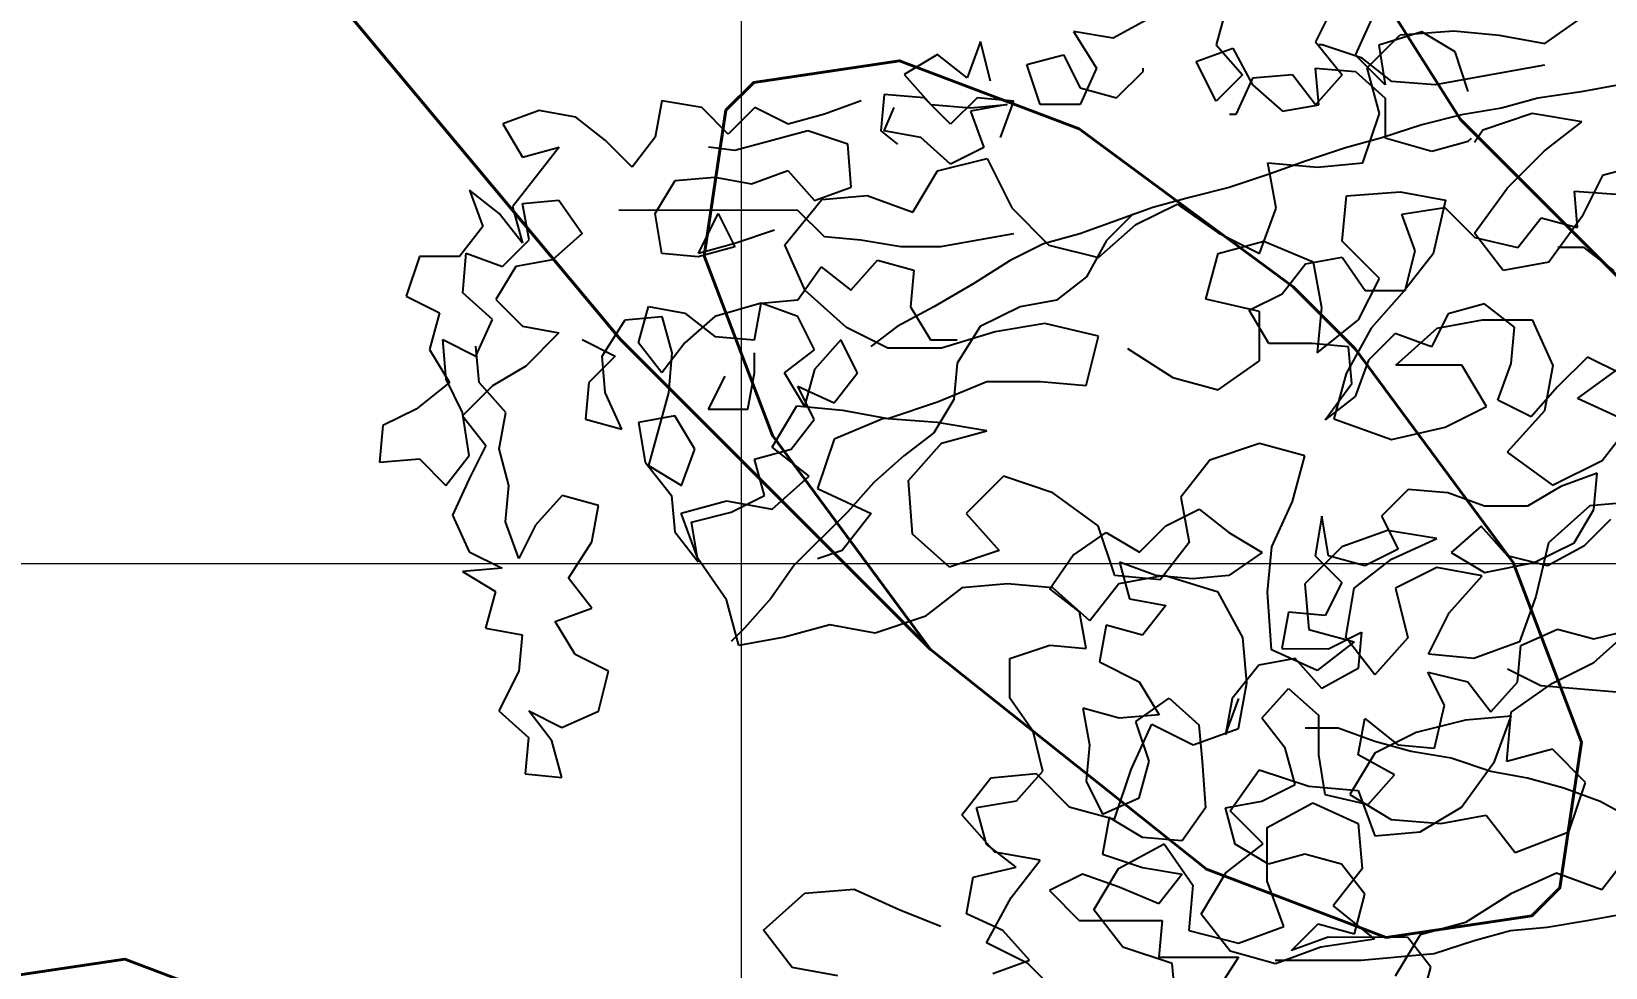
# Model space of a CAD drawing. Header units: millimetres. Extents: x 684983 to 685377, y 990360 to 990509.
# Drawn here: x 685047.705 to 685048.389, y 990435.863 to 990436.27 of the extents above; entities that cross this region are included whole.
import ezdxf

# ---------------------------------------------------------------- set-up
doc = ezdxf.new("R2010")
doc.units = ezdxf.units.MM
doc.layers.add('grid', color=8, linetype='Continuous', lineweight=9)
doc.layers.add('GRID LEVELS', color=7, linetype='Continuous', lineweight=13)
doc.layers.add('JACK  FRUIT TREE', color=7, linetype='Continuous')
doc.layers.add('TEAK', color=7, linetype='Continuous')
doc.styles.get("Standard").update_dxf_attribs({"font": 'RomanS'})

# ---------------------------------------------------------------- blocks, each defined once
blk = doc.blocks.new('JT')
at = {"color": 3}
for p, q in [((-0.57841, 1.47766, 157.72663), (-0.56644, 1.48603, 157.72663)), ((-0.62986, 1.47053, 157.72663), (-0.62028, 1.48009, 157.72663)), ((-0.62028, 1.48009, 157.72663), (-0.60473, 1.48128, 157.72663)), ((-0.60473, 1.48128, 157.72663), (-0.59157, 1.48007, 157.72663)), ((-0.59157, 1.48007, 157.72663), (-0.57841, 1.47766, 157.72663)), ((-0.62629, 1.45737, 157.72663), (-0.62986, 1.47053, 157.72663)), ((-0.63108, 1.44301, 157.72663), (-0.62629, 1.45737, 157.72663)), ((-0.58202, 1.45733, 157.72663), (-0.59638, 1.45255, 157.72663)), ((-0.56766, 1.45492, 157.72663), (-0.58202, 1.45733, 157.72663)), ((-0.57844, 1.44656, 157.72663), (-0.56766, 1.45492, 157.72663)), ((-0.59638, 1.45255, 157.72663), (-0.59877, 1.44897, 157.72663)), ((-0.58921, 1.4358, 157.72663), (-0.57844, 1.44656, 157.72663)), ((-0.75432, 1.44073, 157.72663), (-0.73996, 1.44431, 157.72663)), ((-0.73996, 1.44431, 157.72663), (-0.73279, 1.42995, 157.72663)), ((-0.65622, 1.42988, 157.72663), (-0.6586, 1.44304, 157.72663)), ((-0.6586, 1.44304, 157.72663), (-0.64425, 1.44183, 157.72663)), ((-0.64425, 1.44183, 157.72663), (-0.63108, 1.44301, 157.72663)), ((-0.54853, 1.44294, 157.72663), (-0.56169, 1.43936, 157.72663)), ((-0.76151, 1.42878, 157.72663), (-0.75432, 1.44073, 157.72663)), ((-0.56169, 1.43936, 157.72663), (-0.56769, 1.4274, 157.72663)), ((-0.79861, 1.41924, 157.72663), (-0.78783, 1.43239, 157.72663)), ((-0.78783, 1.43239, 157.72663), (-0.77467, 1.43357, 157.72663)), ((-0.77467, 1.43357, 157.72663), (-0.76151, 1.42878, 157.72663)), ((-0.63709, 1.42029, 157.72663), (-0.63588, 1.43345, 157.72663)), ((-0.63588, 1.43345, 157.72663), (-0.62032, 1.43463, 157.72663)), ((-0.62032, 1.43463, 157.72663), (-0.60716, 1.43222, 157.72663)), ((-0.60716, 1.43222, 157.72663), (-0.61077, 1.41667, 157.72663)), ((-0.5988, 1.42264, 157.72663), (-0.58921, 1.4358, 157.72663)), ((-0.73279, 1.42995, 157.72663), (-0.72204, 1.41917, 157.72663)), ((-0.69691, 1.42513, 157.72663), (-0.68494, 1.4311, 157.72663)), ((-0.68494, 1.4311, 157.72663), (-0.67298, 1.42271, 157.72663)), ((-0.66102, 1.41672, 157.72663), (-0.65622, 1.42988, 157.72663)), ((-0.56769, 1.4274, 157.72663), (-0.57727, 1.41425, 157.72663)), ((-0.70768, 1.41557, 157.72663), (-0.69691, 1.42513, 157.72663)), ((-0.79264, 1.40607, 157.72663), (-0.79861, 1.41924, 157.72663)), ((-0.72204, 1.41917, 157.72663), (-0.70768, 1.41557, 157.72663)), ((-0.67298, 1.42271, 157.72663), (-0.66102, 1.41672, 157.72663)), ((-0.67298, 1.41673, 157.72663), (-0.65982, 1.42031, 157.72663)), ((-0.65982, 1.42031, 157.72663), (-0.64547, 1.41431, 157.72663)), ((-0.62633, 1.40951, 157.72663), (-0.63709, 1.42029, 157.72663)), ((-0.59043, 1.41187, 157.72663), (-0.5988, 1.42264, 157.72663)), ((-0.67659, 1.40357, 157.72663), (-0.67298, 1.41673, 157.72663)), ((-0.64547, 1.41431, 157.72663), (-0.64309, 1.40115, 157.72663)), ((-0.61077, 1.41667, 157.72663), (-0.61915, 1.40591, 157.72663)), ((-0.57727, 1.41425, 157.72663), (-0.59043, 1.41187, 157.72663)), ((-0.63232, 1.39755, 157.72663), (-0.62633, 1.40951, 157.72663)), ((-0.78068, 1.39529, 157.72663), (-0.79264, 1.40607, 157.72663)), ((-0.61915, 1.40591, 157.72663), (-0.62873, 1.39515, 157.72663)), ((-0.66103, 1.39997, 157.72663), (-0.67659, 1.40357, 157.72663)), ((-0.64309, 1.40115, 157.72663), (-0.6443, 1.38799, 157.72663)), ((-0.72325, 1.39644, 157.72663), (-0.73761, 1.39406, 157.72663)), ((-0.7077, 1.39283, 157.72663), (-0.72325, 1.39644, 157.72663)), ((-0.66105, 1.38561, 157.72663), (-0.66103, 1.39997, 157.72663)), ((-0.6443, 1.38799, 157.72663), (-0.63232, 1.39755, 157.72663)), ((-0.60959, 1.39514, 157.72663), (-0.59643, 1.39752, 157.72663)), ((-0.59643, 1.39752, 157.72663), (-0.58207, 1.3975, 157.72663)), ((-0.58207, 1.3975, 157.72663), (-0.5761, 1.38434, 157.72663)), ((-0.76873, 1.3893, 157.72663), (-0.78068, 1.39529, 157.72663)), ((-0.73761, 1.39406, 157.72663), (-0.75317, 1.38929, 157.72663)), ((-0.71131, 1.37848, 157.72663), (-0.7077, 1.39283, 157.72663)), ((-0.62873, 1.39515, 157.72663), (-0.63593, 1.382, 157.72663)), ((-0.62157, 1.38438, 157.72663), (-0.60959, 1.39514, 157.72663)), ((-0.75317, 1.38929, 157.72663), (-0.76873, 1.3893, 157.72663)), ((-0.69933, 1.38924, 157.72663), (-0.68618, 1.38085, 157.72663)), ((-0.67302, 1.37725, 157.72663), (-0.66105, 1.38561, 157.72663)), ((-0.63593, 1.382, 157.72663), (-0.63953, 1.36884, 157.72663)), ((-0.60242, 1.38436, 157.72663), (-0.62157, 1.38438, 157.72663)), ((-0.59525, 1.37239, 157.72663), (-0.60242, 1.38436, 157.72663)), ((-0.5761, 1.38434, 157.72663), (-0.57851, 1.37118, 157.72663)), ((-0.56893, 1.37476, 157.72663), (-0.55576, 1.38432, 157.72663)), ((-0.75438, 1.37373, 157.72663), (-0.74002, 1.3797, 157.72663)), ((-0.74002, 1.3797, 157.72663), (-0.72447, 1.37969, 157.72663)), ((-0.72447, 1.37969, 157.72663), (-0.71131, 1.37848, 157.72663)), ((-0.68618, 1.38085, 157.72663), (-0.67302, 1.37725, 157.72663)), ((-0.76874, 1.36896, 157.72663), (-0.75438, 1.37373, 157.72663)), ((-0.55338, 1.36757, 157.72663), (-0.56893, 1.37476, 157.72663)), ((-0.80225, 1.36062, 157.72663), (-0.79506, 1.37257, 157.72663)), ((-0.79506, 1.37257, 157.72663), (-0.7819, 1.37136, 157.72663)), ((-0.76994, 1.36896, 157.72663), (-0.7843, 1.36299, 157.72663)), ((-0.7819, 1.37136, 157.72663), (-0.76874, 1.36896, 157.72663)), ((-0.75439, 1.36775, 157.72663), (-0.76994, 1.36896, 157.72663)), ((-0.63953, 1.36884, 157.72663), (-0.62278, 1.36284, 157.72663)), ((-0.60723, 1.36642, 157.72663), (-0.59525, 1.37239, 157.72663)), ((-0.57851, 1.37118, 157.72663), (-0.58928, 1.35922, 157.72663)), ((-0.74003, 1.36534, 157.72663), (-0.75439, 1.36775, 157.72663)), ((-0.7532, 1.36177, 157.72663), (-0.74003, 1.36534, 157.72663)), ((-0.62278, 1.36284, 157.72663), (-0.60723, 1.36642, 157.72663)), ((-0.56177, 1.35681, 157.72663), (-0.55338, 1.36757, 157.72663)), ((-0.79149, 1.35223, 157.72663), (-0.80225, 1.36062, 157.72663)), ((-0.7843, 1.36299, 157.72663), (-0.7891, 1.34864, 157.72663)), ((-0.76278, 1.35101, 157.72663), (-0.7532, 1.36177, 157.72663)), ((-0.66107, 1.36168, 157.72663), (-0.67543, 1.35691, 157.72663)), ((-0.64791, 1.35808, 157.72663), (-0.66107, 1.36168, 157.72663)), ((-0.58928, 1.35922, 157.72663), (-0.57613, 1.34964, 157.72663)), ((-0.67543, 1.35691, 157.72663), (-0.68382, 1.34615, 157.72663)), ((-0.65151, 1.34492, 157.72663), (-0.64791, 1.35808, 157.72663)), ((-0.57613, 1.34964, 157.72663), (-0.56177, 1.35681, 157.72663)), ((-0.80227, 1.34267, 157.72663), (-0.79149, 1.35223, 157.72663)), ((-0.7616, 1.33545, 157.72663), (-0.76278, 1.35101, 157.72663)), ((-0.73526, 1.35218, 157.72663), (-0.74604, 1.34142, 157.72663)), ((-0.72091, 1.34738, 157.72663), (-0.73526, 1.35218, 157.72663)), ((-0.7891, 1.34864, 157.72663), (-0.77356, 1.34145, 157.72663)), ((-0.70775, 1.3378, 157.72663), (-0.72091, 1.34738, 157.72663)), ((-0.68382, 1.34615, 157.72663), (-0.68144, 1.33299, 157.72663)), ((-0.82859, 1.3415, 157.72663), (-0.81543, 1.34507, 157.72663)), ((-0.82382, 1.32833, 157.72663), (-0.82859, 1.3415, 157.72663)), ((-0.81543, 1.34507, 157.72663), (-0.80227, 1.34267, 157.72663)), ((-0.77356, 1.34145, 157.72663), (-0.78194, 1.33069, 157.72663)), ((-0.74604, 1.34142, 157.72663), (-0.73648, 1.33064, 157.72663)), ((-0.65751, 1.33177, 157.72663), (-0.65151, 1.34492, 157.72663)), ((-0.56537, 1.34365, 157.72663), (-0.57734, 1.33289, 157.72663)), ((-0.55221, 1.34483, 157.72663), (-0.56537, 1.34365, 157.72663)), ((-0.70298, 1.32343, 157.72663), (-0.70775, 1.3378, 157.72663)), ((-0.624, 1.33652, 157.72663), (-0.63717, 1.33175, 157.72663)), ((-0.60965, 1.33412, 157.72663), (-0.624, 1.33652, 157.72663)), ((-0.75084, 1.32587, 157.72663), (-0.7616, 1.33545, 157.72663)), ((-0.68144, 1.33299, 157.72663), (-0.68982, 1.32223, 157.72663)), ((-0.65872, 1.31861, 157.72663), (-0.65751, 1.33177, 157.72663)), ((-0.63717, 1.33175, 157.72663), (-0.64795, 1.32099, 157.72663)), ((-0.62281, 1.32815, 157.72663), (-0.60965, 1.33412, 157.72663)), ((-0.57734, 1.33289, 157.72663), (-0.58095, 1.31734, 157.72663)), ((-0.81545, 1.31636, 157.72663), (-0.82382, 1.32833, 157.72663)), ((-0.78194, 1.33069, 157.72663), (-0.78912, 1.3283, 157.72663)), ((-0.73648, 1.33064, 157.72663), (-0.75084, 1.32587, 157.72663)), ((-0.63359, 1.31978, 157.72663), (-0.62281, 1.32815, 157.72663)), ((-0.68982, 1.32223, 157.72663), (-0.70298, 1.32343, 157.72663)), ((-0.68862, 1.32342, 157.72663), (-0.70179, 1.32104, 157.72663)), ((-0.67307, 1.31862, 157.72663), (-0.68862, 1.32342, 157.72663)), ((-0.60966, 1.32574, 157.72663), (-0.62163, 1.31977, 157.72663)), ((-0.5965, 1.32334, 157.72663), (-0.60966, 1.32574, 157.72663)), ((-0.60608, 1.31258, 157.72663), (-0.5965, 1.32334, 157.72663)), ((-0.74725, 1.31989, 157.72663), (-0.75803, 1.31152, 157.72663)), ((-0.73409, 1.32107, 157.72663), (-0.74725, 1.31989, 157.72663)), ((-0.72093, 1.31986, 157.72663), (-0.73409, 1.32107, 157.72663)), ((-0.71017, 1.31028, 157.72663), (-0.72093, 1.31986, 157.72663)), ((-0.70179, 1.32104, 157.72663), (-0.71017, 1.31028, 157.72663)), ((-0.66591, 1.30545, 157.72663), (-0.67307, 1.31862, 157.72663)), ((-0.65754, 1.30186, 157.72663), (-0.65872, 1.31861, 157.72663)), ((-0.64795, 1.32099, 157.72663), (-0.64676, 1.30783, 157.72663)), ((-0.636, 1.30543, 157.72663), (-0.63359, 1.31978, 157.72663)), ((-0.62163, 1.31977, 157.72663), (-0.61805, 1.30541, 157.72663)), ((-0.81188, 1.30319, 157.72663), (-0.81545, 1.31636, 157.72663)), ((-0.58095, 1.31734, 157.72663), (-0.58575, 1.30418, 157.72663)), ((-0.78555, 1.30915, 157.72663), (-0.79871, 1.30557, 157.72663)), ((-0.77239, 1.30675, 157.72663), (-0.78555, 1.30915, 157.72663)), ((-0.75803, 1.31152, 157.72663), (-0.77239, 1.30675, 157.72663)), ((-0.61207, 1.30062, 157.72663), (-0.60608, 1.31258, 157.72663)), ((-0.56422, 1.29818, 157.72663), (-0.55224, 1.30894, 157.72663)), ((-0.79871, 1.30557, 157.72663), (-0.81188, 1.30319, 157.72663)), ((-0.66472, 1.29229, 157.72663), (-0.66591, 1.30545, 157.72663)), ((-0.64676, 1.30783, 157.72663), (-0.6336, 1.30423, 157.72663)), ((-0.62763, 1.29465, 157.72663), (-0.636, 1.30543, 157.72663)), ((-0.61805, 1.30541, 157.72663), (-0.62763, 1.29465, 157.72663)), ((-0.64438, 1.29586, 157.72663), (-0.65754, 1.30186, 157.72663)), ((-0.6336, 1.30423, 157.72663), (-0.64438, 1.29586, 157.72663)), ((-0.59891, 1.29941, 157.72663), (-0.61207, 1.30062, 157.72663)), ((-0.58575, 1.30418, 157.72663), (-0.59891, 1.29941, 157.72663)), ((-0.57619, 1.29221, 157.72663), (-0.56422, 1.29818, 157.72663)), ((-0.66713, 1.27913, 157.72663), (-0.66472, 1.29229, 157.72663)), ((-0.58816, 1.28385, 157.72663), (-0.57619, 1.29221, 157.72663)), ((-0.60132, 1.28147, 157.72663), (-0.61568, 1.27789, 157.72663)), ((-0.58816, 1.28265, 157.72663), (-0.60132, 1.28147, 157.72663)), ((-0.59296, 1.26949, 157.72663), (-0.58816, 1.28265, 157.72663)), ((-0.58937, 1.26949, 157.72663), (-0.58816, 1.28385, 157.72663)), ((-0.69825, 1.2672, 157.72663), (-0.69225, 1.28035, 157.72663)), ((-0.69225, 1.28035, 157.72663), (-0.68029, 1.27436, 157.72663)), ((-0.68029, 1.27436, 157.72663), (-0.66713, 1.27913, 157.72663)), ((-0.61568, 1.27789, 157.72663), (-0.62765, 1.27192, 157.72663)), ((-0.5762, 1.27307, 157.72663), (-0.58937, 1.26949, 157.72663)), ((-0.56664, 1.26349, 157.72663), (-0.5762, 1.27307, 157.72663)), ((-0.62765, 1.27192, 157.72663), (-0.63484, 1.25996, 157.72663)), ((-0.60254, 1.25634, 157.72663), (-0.59296, 1.26949, 157.72663)), ((-0.74731, 1.25408, 157.72663), (-0.73893, 1.26484, 157.72663)), ((-0.73893, 1.26484, 157.72663), (-0.72577, 1.26603, 157.72663)), ((-0.72577, 1.26603, 157.72663), (-0.7162, 1.25644, 157.72663)), ((-0.70305, 1.25284, 157.72663), (-0.69825, 1.2672, 157.72663)), ((-0.66954, 1.25521, 157.72663), (-0.66116, 1.26716, 157.72663)), ((-0.66116, 1.26716, 157.72663), (-0.6468, 1.26236, 157.72663)), ((-0.57144, 1.24913, 157.72663), (-0.56664, 1.26349, 157.72663)), ((-0.6468, 1.26236, 157.72663), (-0.63245, 1.26115, 157.72663)), ((-0.63484, 1.25996, 157.72663), (-0.62288, 1.25277, 157.72663)), ((-0.63245, 1.26115, 157.72663), (-0.62767, 1.24799, 157.72663)), ((-0.73775, 1.2433, 157.72663), (-0.74731, 1.25408, 157.72663)), ((-0.7162, 1.25644, 157.72663), (-0.70305, 1.25284, 157.72663)), ((-0.65998, 1.24563, 157.72663), (-0.66954, 1.25521, 157.72663)), ((-0.65878, 1.25041, 157.72663), (-0.64561, 1.25758, 157.72663)), ((-0.64561, 1.25758, 157.72663), (-0.63246, 1.25158, 157.72663)), ((-0.61451, 1.24917, 157.72663), (-0.60254, 1.25634, 157.72663)), ((-0.65879, 1.23486, 157.72663), (-0.65878, 1.25041, 157.72663)), ((-0.63246, 1.25158, 157.72663), (-0.63127, 1.23842, 157.72663)), ((-0.62288, 1.25277, 157.72663), (-0.60853, 1.25156, 157.72663)), ((-0.60853, 1.25156, 157.72663), (-0.59536, 1.25394, 157.72663)), ((-0.59536, 1.25394, 157.72663), (-0.587, 1.24317, 157.72663)), ((-0.70186, 1.23848, 157.72663), (-0.68869, 1.24565, 157.72663)), ((-0.68869, 1.24565, 157.72663), (-0.68033, 1.23368, 157.72663)), ((-0.67076, 1.23726, 157.72663), (-0.65998, 1.24563, 157.72663)), ((-0.62767, 1.24799, 157.72663), (-0.61451, 1.24917, 157.72663)), ((-0.587, 1.24317, 157.72663), (-0.57144, 1.24913, 157.72663)), ((-0.72459, 1.2409, 157.72663), (-0.73775, 1.2433, 157.72663)), ((-0.73298, 1.23014, 157.72663), (-0.72459, 1.2409, 157.72663)), ((-0.5535, 1.24313, 157.72663), (-0.56188, 1.23237, 157.72663)), ((-0.70905, 1.22653, 157.72663), (-0.70186, 1.23848, 157.72663)), ((-0.67795, 1.2253, 157.72663), (-0.67076, 1.23726, 157.72663)), ((-0.63127, 1.23842, 157.72663), (-0.63966, 1.22766, 157.72663)), ((-0.57504, 1.23717, 157.72663), (-0.58821, 1.2312, 157.72663)), ((-0.56188, 1.23237, 157.72663), (-0.57504, 1.23717, 157.72663)), ((-0.80477, 1.22063, 157.72663), (-0.7928, 1.23139, 157.72663)), ((-0.7928, 1.23139, 157.72663), (-0.77844, 1.23257, 157.72663)), ((-0.77844, 1.23257, 157.72663), (-0.76529, 1.22658, 157.72663)), ((-0.68033, 1.23368, 157.72663), (-0.68154, 1.22052, 157.72663)), ((-0.65402, 1.22169, 157.72663), (-0.65879, 1.23486, 157.72663)), ((-0.74017, 1.21698, 157.72663), (-0.73298, 1.23014, 157.72663)), ((-0.63966, 1.22766, 157.72663), (-0.6277, 1.21808, 157.72663)), ((-0.58821, 1.2312, 157.72663), (-0.60137, 1.22284, 157.72663)), ((-0.76529, 1.22658, 157.72663), (-0.75333, 1.22178, 157.72663)), ((-0.70069, 1.21575, 157.72663), (-0.70905, 1.22653, 157.72663)), ((-0.66958, 1.21453, 157.72663), (-0.67795, 1.2253, 157.72663)), ((-0.60137, 1.22284, 157.72663), (-0.61454, 1.21926, 157.72663)), ((-0.79641, 1.20986, 157.72663), (-0.80477, 1.22063, 157.72663)), ((-0.68154, 1.22052, 157.72663), (-0.66718, 1.21692, 157.72663)), ((-0.66718, 1.21692, 157.72663), (-0.65402, 1.22169, 157.72663)), ((-0.6277, 1.21808, 157.72663), (-0.64326, 1.2157, 157.72663)), ((-0.61454, 1.21926, 157.72663), (-0.62173, 1.2073, 157.72663)), ((-0.72821, 1.21099, 157.72663), (-0.74017, 1.21698, 157.72663)), ((-0.68633, 1.21095, 157.72663), (-0.70069, 1.21575, 157.72663)), ((-0.65642, 1.21092, 157.72663), (-0.66958, 1.21453, 157.72663)), ((-0.64326, 1.2157, 157.72663), (-0.65642, 1.21092, 157.72663)), ((-0.78325, 1.20745, 157.72663), (-0.79641, 1.20986, 157.72663)), ((-0.71745, 1.20021, 157.72663), (-0.72821, 1.21099, 157.72663)), ((-0.68515, 1.19779, 157.72663), (-0.68633, 1.21095, 157.72663))]:
    blk.add_line(p, q, dxfattribs=at)
blk = doc.blocks.new('A$C25655A80')
at = {"color": 62}
for p, q in [((-0.60024, 1.67418), (-0.60314, 1.6636)), ((-0.56948, 1.67415), (-0.5743, 1.66454)), ((-0.62236, 1.67131), (-0.63293, 1.66555)), ((-0.56276, 1.66068), (-0.55795, 1.67125)), ((-0.67139, 1.66463), (-0.67524, 1.65406)), ((-0.66851, 1.65309), (-0.67139, 1.66463)), ((-0.64447, 1.66749), (-0.63775, 1.65691)), ((-0.63293, 1.66555), (-0.64447, 1.66749)), ((-0.5743, 1.66454), (-0.56661, 1.65492)), ((-0.54353, 1.6674), (-0.55603, 1.66356)), ((-0.53392, 1.66162), (-0.54353, 1.6674)), ((-0.68389, 1.66079), (-0.69351, 1.65504)), ((-0.67524, 1.65406), (-0.68389, 1.66079)), ((-0.65794, 1.65789), (-0.64736, 1.66076)), ((-0.64736, 1.66076), (-0.64256, 1.65114)), ((-0.60891, 1.6588), (-0.59833, 1.66264)), ((-0.60314, 1.6636), (-0.59545, 1.65495)), ((-0.59833, 1.66264), (-0.59257, 1.65206)), ((-0.57237, 1.66358), (-0.57334, 1.66358)), ((-0.56084, 1.65972), (-0.57237, 1.66358)), ((-0.55412, 1.65202), (-0.56276, 1.66068)), ((-0.55603, 1.66356), (-0.55412, 1.65202)), ((-0.53009, 1.65008), (-0.53392, 1.66162)), ((-0.6541, 1.64635), (-0.65794, 1.65789)), ((-0.63775, 1.65691), (-0.64257, 1.64634)), ((-0.63199, 1.64825), (-0.62429, 1.65593)), ((-0.62429, 1.65593), (-0.62429, 1.65689)), ((-0.60315, 1.64726), (-0.60891, 1.6588)), ((-0.5743, 1.65685), (-0.56277, 1.65588)), ((-0.57335, 1.64627), (-0.5743, 1.65685)), ((-0.56277, 1.65588), (-0.55412, 1.64818)), ((-0.5522, 1.65298), (-0.56084, 1.65972)), ((-0.50797, 1.65775), (-0.5397, 1.65201)), ((-0.69351, 1.65504), (-0.68582, 1.64638)), ((-0.64256, 1.65114), (-0.63199, 1.64825)), ((-0.59545, 1.65495), (-0.60315, 1.64726)), ((-0.59257, 1.65398), (-0.59739, 1.64341)), ((-0.58103, 1.65493), (-0.59257, 1.65398)), ((-0.59257, 1.65206), (-0.58393, 1.64436)), ((-0.57431, 1.64627), (-0.58103, 1.65493)), ((-0.56661, 1.65492), (-0.57431, 1.64627)), ((-0.5397, 1.65201), (-0.5522, 1.65298)), ((-0.48683, 1.65196), (-0.49741, 1.65005)), ((-0.76369, 1.64741), (-0.76562, 1.63684)), ((-0.75215, 1.64548), (-0.76369, 1.64741)), ((-0.70601, 1.64736), (-0.71659, 1.64352)), ((-0.69928, 1.64927), (-0.70025, 1.6387)), ((-0.68774, 1.6483), (-0.69928, 1.64927)), ((-0.68006, 1.6406), (-0.68774, 1.6483)), ((-0.68582, 1.64638), (-0.67429, 1.6454)), ((-0.67236, 1.64829), (-0.68006, 1.6406)), ((-0.66371, 1.64636), (-0.67429, 1.64444)), ((-0.67429, 1.6454), (-0.66371, 1.64636)), ((-0.66179, 1.64732), (-0.67236, 1.64829)), ((-0.66565, 1.63675), (-0.66179, 1.64732)), ((-0.64257, 1.64634), (-0.6541, 1.64635)), ((-0.58393, 1.64436), (-0.57335, 1.64627)), ((-0.55412, 1.64818), (-0.55413, 1.63664)), ((-0.5099, 1.64814), (-0.52048, 1.64526)), ((-0.49741, 1.65005), (-0.5099, 1.64814)), ((-0.79926, 1.64456), (-0.80984, 1.64072)), ((-0.78869, 1.64263), (-0.79926, 1.64456)), ((-0.78004, 1.63589), (-0.78869, 1.64263)), ((-0.74447, 1.63778), (-0.75215, 1.64548)), ((-0.73677, 1.64546), (-0.74447, 1.63778)), ((-0.72717, 1.64065), (-0.73677, 1.64546)), ((-0.71659, 1.64352), (-0.72717, 1.64065)), ((-0.69929, 1.6387), (-0.6964, 1.64543)), ((-0.67429, 1.64444), (-0.67045, 1.63387)), ((-0.59739, 1.64341), (-0.59931, 1.64341)), ((-0.53202, 1.64335), (-0.54356, 1.64048)), ((-0.52048, 1.64526), (-0.53202, 1.64335)), ((-0.80984, 1.64072), (-0.80408, 1.6311)), ((-0.7214, 1.63872), (-0.74255, 1.63297)), ((-0.70987, 1.63486), (-0.7214, 1.63872)), ((-0.70025, 1.6387), (-0.69545, 1.63485)), ((-0.68872, 1.63677), (-0.69929, 1.6387)), ((-0.54356, 1.64048), (-0.5551, 1.63664)), ((-0.7935, 1.63398), (-0.80698, 1.61669)), ((-0.80408, 1.6311), (-0.7935, 1.63398)), ((-0.77236, 1.62819), (-0.78004, 1.63589)), ((-0.76562, 1.63684), (-0.77236, 1.62819)), ((-0.74255, 1.63297), (-0.75024, 1.63394)), ((-0.70892, 1.62237), (-0.70987, 1.63486)), ((-0.68007, 1.62907), (-0.68872, 1.63677)), ((-0.67045, 1.63387), (-0.68007, 1.62907)), ((-0.56567, 1.63377), (-0.57721, 1.62994)), ((-0.5551, 1.63664), (-0.56567, 1.63377)), ((-0.55413, 1.63664), (-0.54068, 1.63279)), ((-0.54068, 1.63279), (-0.5301, 1.63566)), ((-0.5301, 1.63566), (-0.52914, 1.63662)), ((-0.57721, 1.62994), (-0.58779, 1.6261)), ((-0.76564, 1.61473), (-0.75986, 1.62433)), ((-0.75986, 1.62433), (-0.74833, 1.62529)), ((-0.74833, 1.62529), (-0.73776, 1.62335)), ((-0.73776, 1.62335), (-0.72718, 1.62719)), ((-0.72718, 1.62719), (-0.71949, 1.61853)), ((-0.58779, 1.6261), (-0.59933, 1.62227)), ((-0.81947, 1.62151), (-0.81563, 1.61093)), ((-0.81082, 1.61477), (-0.81947, 1.62151)), ((-0.71949, 1.61853), (-0.70892, 1.62237)), ((-0.61087, 1.61939), (-0.62144, 1.61652)), ((-0.59933, 1.62227), (-0.61087, 1.61939)), ((-0.49935, 1.62121), (-0.4859, 1.62024)), ((-0.4984, 1.61064), (-0.49935, 1.62121)), ((-0.8041, 1.60611), (-0.81082, 1.61477)), ((-0.80698, 1.61669), (-0.8041, 1.60611)), ((-0.80409, 1.61765), (-0.79352, 1.6186)), ((-0.80218, 1.60707), (-0.80409, 1.61765)), ((-0.79352, 1.6186), (-0.78679, 1.60898)), ((-0.7243, 1.61565), (-0.77621, 1.6157)), ((-0.76373, 1.60319), (-0.76564, 1.61473)), ((-0.75315, 1.60318), (-0.74738, 1.61471)), ((-0.74738, 1.61471), (-0.74258, 1.60509)), ((-0.71662, 1.60795), (-0.7243, 1.61565)), ((-0.62144, 1.61652), (-0.6426, 1.60885)), ((-0.62721, 1.6146), (-0.63491, 1.60692)), ((-0.54935, 1.61453), (-0.53685, 1.61644)), ((-0.54551, 1.60395), (-0.54935, 1.61453)), ((-0.53685, 1.61644), (-0.52821, 1.60778)), ((-0.81563, 1.61093), (-0.82237, 1.60228)), ((-0.73104, 1.60989), (-0.74258, 1.60605)), ((-0.51571, 1.60489), (-0.50897, 1.61353)), ((-0.50897, 1.61353), (-0.4984, 1.61064)), ((-0.80987, 1.59939), (-0.80218, 1.60707)), ((-0.78679, 1.60898), (-0.79545, 1.6013)), ((-0.74258, 1.60605), (-0.75315, 1.60318)), ((-0.70605, 1.60698), (-0.71662, 1.60795)), ((-0.69451, 1.60505), (-0.70605, 1.60698)), ((-0.66183, 1.60886), (-0.68298, 1.60504)), ((-0.65318, 1.60597), (-0.66279, 1.60117)), ((-0.6426, 1.60885), (-0.65318, 1.60597)), ((-0.63491, 1.60692), (-0.64069, 1.59635)), ((-0.52821, 1.60778), (-0.51571, 1.60489)), ((-0.8339, 1.60229), (-0.83776, 1.59076)), ((-0.82237, 1.60228), (-0.8339, 1.60229)), ((-0.82142, 1.59171), (-0.82045, 1.60324)), ((-0.82045, 1.60324), (-0.80987, 1.59939)), ((-0.79545, 1.6013), (-0.80603, 1.59938)), ((-0.75316, 1.60222), (-0.76373, 1.60319)), ((-0.74258, 1.60509), (-0.75316, 1.60222)), ((-0.70894, 1.59257), (-0.70125, 1.60121)), ((-0.70125, 1.60121), (-0.69067, 1.59832)), ((-0.68298, 1.60504), (-0.69451, 1.60505)), ((-0.66279, 1.60117), (-0.67337, 1.59446)), ((-0.57724, 1.60013), (-0.56666, 1.60205)), ((-0.56666, 1.60205), (-0.55994, 1.59243)), ((-0.54841, 1.59242), (-0.54551, 1.60395)), ((-0.49649, 1.60487), (-0.50418, 1.60487)), ((-0.48784, 1.59813), (-0.49649, 1.60487)), ((-0.80603, 1.59938), (-0.81181, 1.58978)), ((-0.72433, 1.5897), (-0.71759, 1.5993)), ((-0.71759, 1.5993), (-0.70894, 1.59257)), ((-0.69067, 1.59832), (-0.69165, 1.58774)), ((-0.64069, 1.59635), (-0.64935, 1.58963)), ((-0.58398, 1.59149), (-0.57724, 1.60013)), ((-0.81277, 1.58401), (-0.82142, 1.59171)), ((-0.67337, 1.59446), (-0.68492, 1.58774)), ((-0.55994, 1.59243), (-0.54841, 1.59242)), ((-0.83776, 1.59076), (-0.82815, 1.58595)), ((-0.81181, 1.58978), (-0.80412, 1.58208)), ((-0.77048, 1.57724), (-0.76759, 1.58781)), ((-0.76759, 1.58781), (-0.75702, 1.58588)), ((-0.7349, 1.58874), (-0.74836, 1.58491)), ((-0.73684, 1.57817), (-0.7349, 1.58874)), ((-0.7349, 1.58874), (-0.72433, 1.5897)), ((-0.72433, 1.58489), (-0.7349, 1.58874)), ((-0.68492, 1.58774), (-0.6955, 1.58198)), ((-0.69165, 1.58774), (-0.68589, 1.57812)), ((-0.65992, 1.58771), (-0.67146, 1.58196)), ((-0.64935, 1.58963), (-0.65992, 1.58771)), ((-0.59359, 1.58669), (-0.58398, 1.59149)), ((-0.52534, 1.58855), (-0.53592, 1.58568)), ((-0.51669, 1.58181), (-0.52534, 1.58855)), ((-0.82815, 1.58595), (-0.83105, 1.57537)), ((-0.81759, 1.57344), (-0.81277, 1.58401)), ((-0.78106, 1.57341), (-0.77432, 1.58397)), ((-0.77432, 1.58397), (-0.76375, 1.58492)), ((-0.76375, 1.58492), (-0.76087, 1.57435)), ((-0.75702, 1.58588), (-0.74837, 1.57914)), ((-0.74836, 1.58491), (-0.75702, 1.57723)), ((-0.71953, 1.57527), (-0.72433, 1.58489)), ((-0.58783, 1.57707), (-0.59359, 1.58669)), ((-0.53592, 1.58568), (-0.54073, 1.57607)), ((-0.8272, 1.57825), (-0.81759, 1.57344)), ((-0.82625, 1.56672), (-0.8272, 1.57825)), ((-0.80412, 1.58208), (-0.79355, 1.58015)), ((-0.79355, 1.58015), (-0.80317, 1.57054)), ((-0.78682, 1.57822), (-0.77721, 1.5734)), ((-0.74837, 1.57914), (-0.73684, 1.57817)), ((-0.71184, 1.57815), (-0.71954, 1.5695)), ((-0.70704, 1.56853), (-0.71184, 1.57815)), ((-0.6955, 1.58198), (-0.70319, 1.57622)), ((-0.68589, 1.57812), (-0.6782, 1.57812)), ((-0.67146, 1.58196), (-0.6782, 1.57139)), ((-0.5513, 1.57992), (-0.559, 1.57224)), ((-0.54073, 1.57607), (-0.5513, 1.57992)), ((-0.51766, 1.57124), (-0.51669, 1.58181)), ((-0.83105, 1.57537), (-0.82529, 1.56576)), ((-0.81663, 1.56575), (-0.81759, 1.57632)), ((-0.77721, 1.5734), (-0.78491, 1.56572)), ((-0.78011, 1.56283), (-0.78106, 1.57341)), ((-0.76376, 1.56858), (-0.77048, 1.57724)), ((-0.75702, 1.57723), (-0.76376, 1.56858)), ((-0.76087, 1.57435), (-0.76184, 1.56281)), ((-0.73684, 1.56856), (-0.73684, 1.57433)), ((-0.72819, 1.56855), (-0.71953, 1.57527)), ((-0.57534, 1.57706), (-0.58783, 1.57707)), ((-0.56476, 1.57609), (-0.57534, 1.57706)), ((-0.56381, 1.56552), (-0.56476, 1.57609)), ((-0.80317, 1.57054), (-0.81279, 1.56478)), ((-0.71954, 1.5695), (-0.72243, 1.55893)), ((-0.6782, 1.57139), (-0.67917, 1.56081)), ((-0.559, 1.57224), (-0.56285, 1.56167)), ((-0.52152, 1.56067), (-0.51766, 1.57124)), ((-0.49555, 1.57314), (-0.50421, 1.5645)), ((-0.48594, 1.56833), (-0.49555, 1.57314)), ((-0.82529, 1.56576), (-0.83491, 1.55807)), ((-0.82145, 1.5571), (-0.82625, 1.56672)), ((-0.81279, 1.56478), (-0.82145, 1.55614)), ((-0.80895, 1.55709), (-0.81663, 1.56575)), ((-0.78491, 1.56572), (-0.78588, 1.55514)), ((-0.7455, 1.5676), (-0.75031, 1.558)), ((-0.73878, 1.55799), (-0.73684, 1.56856)), ((-0.72243, 1.55893), (-0.72819, 1.56855)), ((-0.72435, 1.5647), (-0.71378, 1.55989)), ((-0.71955, 1.55508), (-0.72435, 1.5647)), ((-0.71378, 1.55989), (-0.70704, 1.56853)), ((-0.57151, 1.55495), (-0.56381, 1.56552)), ((-0.50421, 1.5645), (-0.51191, 1.55586)), ((-0.77531, 1.55225), (-0.78011, 1.56283)), ((-0.76184, 1.56281), (-0.76763, 1.54167)), ((-0.67917, 1.56081), (-0.68495, 1.55121)), ((-0.56285, 1.56167), (-0.57151, 1.55495)), ((-0.51191, 1.55586), (-0.52152, 1.56067)), ((-0.83491, 1.55807), (-0.84452, 1.55328)), ((-0.81954, 1.5446), (-0.82145, 1.5571)), ((-0.82145, 1.55614), (-0.81473, 1.54748)), ((-0.81088, 1.54652), (-0.80895, 1.55709)), ((-0.78588, 1.55514), (-0.77531, 1.55225)), ((-0.75993, 1.55608), (-0.7705, 1.55417)), ((-0.75417, 1.54646), (-0.75993, 1.55608)), ((-0.75031, 1.558), (-0.73878, 1.55799)), ((-0.72629, 1.54644), (-0.71955, 1.55508)), ((-0.84452, 1.55328), (-0.84549, 1.5427)), ((-0.7705, 1.55417), (-0.76859, 1.54263)), ((-0.68495, 1.55121), (-0.69361, 1.54449)), ((-0.81473, 1.54748), (-0.81954, 1.53787)), ((-0.80801, 1.53594), (-0.81088, 1.54652)), ((-0.75802, 1.53589), (-0.75417, 1.54646)), ((-0.73687, 1.54356), (-0.72629, 1.54644)), ((-0.84549, 1.5427), (-0.83396, 1.54365)), ((-0.83396, 1.54365), (-0.82628, 1.53596)), ((-0.82628, 1.53596), (-0.81954, 1.5446)), ((-0.76859, 1.54263), (-0.76091, 1.53301)), ((-0.76763, 1.54167), (-0.75802, 1.53589)), ((-0.73399, 1.53299), (-0.73687, 1.54356)), ((-0.69361, 1.54449), (-0.70227, 1.5368)), ((-0.81954, 1.53787), (-0.82436, 1.5273)), ((-0.4927, 1.5395), (-0.50328, 1.53566)), ((-0.49367, 1.52892), (-0.4927, 1.5395)), ((-0.80898, 1.52537), (-0.80801, 1.53594)), ((-0.79263, 1.53304), (-0.80033, 1.5244)), ((-0.78206, 1.53015), (-0.79263, 1.53304)), ((-0.76091, 1.53301), (-0.75996, 1.52244)), ((-0.74361, 1.52819), (-0.73399, 1.53299)), ((-0.70227, 1.5368), (-0.70996, 1.52816)), ((-0.5475, 1.53474), (-0.5552, 1.52706)), ((-0.53596, 1.53377), (-0.5475, 1.53474)), ((-0.52539, 1.52991), (-0.53596, 1.53377)), ((-0.50328, 1.53566), (-0.5129, 1.5299)), ((-0.78399, 1.51957), (-0.78206, 1.53015)), ((-0.75515, 1.52532), (-0.74361, 1.52819)), ((-0.70996, 1.52816), (-0.72536, 1.51279)), ((-0.61768, 1.52423), (-0.60807, 1.52903)), ((-0.60807, 1.52903), (-0.59942, 1.52229)), ((-0.5129, 1.5299), (-0.52539, 1.52991)), ((-0.49945, 1.51931), (-0.49367, 1.52892)), ((-0.82436, 1.5273), (-0.81956, 1.51672)), ((-0.80515, 1.51479), (-0.80898, 1.52537)), ((-0.80033, 1.5244), (-0.80515, 1.51479)), ((-0.75324, 1.51378), (-0.75515, 1.52532)), ((-0.62538, 1.51655), (-0.61768, 1.52423)), ((-0.5725, 1.52707), (-0.57443, 1.51554)), ((-0.57059, 1.51553), (-0.5725, 1.52707)), ((-0.5552, 1.52706), (-0.5504, 1.51744)), ((-0.52636, 1.52415), (-0.53502, 1.51646)), ((-0.51868, 1.51549), (-0.52636, 1.52415)), ((-0.48887, 1.52603), (-0.49656, 1.51835)), ((-0.79073, 1.50901), (-0.78399, 1.51957)), ((-0.75996, 1.52244), (-0.75324, 1.51378)), ((-0.64461, 1.5156), (-0.63499, 1.52232)), ((-0.63499, 1.52232), (-0.62538, 1.51655)), ((-0.59942, 1.52229), (-0.58981, 1.51651)), ((-0.51099, 1.51356), (-0.49945, 1.51931)), ((-0.81956, 1.51672), (-0.80995, 1.51191)), ((-0.65135, 1.506), (-0.64461, 1.5156)), ((-0.58981, 1.51651), (-0.59943, 1.50979)), ((-0.57443, 1.51554), (-0.56675, 1.50784)), ((-0.56002, 1.51264), (-0.57059, 1.51553)), ((-0.5504, 1.51744), (-0.56002, 1.51264)), ((-0.53502, 1.51646), (-0.52541, 1.51069)), ((-0.50714, 1.51259), (-0.51868, 1.51549)), ((-0.49656, 1.51835), (-0.50714, 1.51259)), ((-0.80995, 1.51191), (-0.82149, 1.51096)), ((-0.82149, 1.51096), (-0.81188, 1.50518)), ((-0.72536, 1.51279), (-0.7321, 1.50319)), ((-0.63115, 1.51367), (-0.62828, 1.50309)), ((-0.62058, 1.50981), (-0.63115, 1.51367)), ((-0.61001, 1.50884), (-0.62058, 1.50981)), ((-0.59943, 1.50979), (-0.61001, 1.50884)), ((-0.52541, 1.51069), (-0.51099, 1.51356)), ((-0.81188, 1.50518), (-0.81478, 1.49461)), ((-0.78401, 1.50035), (-0.79073, 1.50901)), ((-0.6427, 1.49926), (-0.65135, 1.506)), ((-0.56675, 1.50784), (-0.57156, 1.49823)), ((-0.79459, 1.49651), (-0.78401, 1.50035)), ((-0.7321, 1.50319), (-0.7398, 1.49454)), ((-0.62828, 1.50309), (-0.6177, 1.50116)), ((-0.6177, 1.50116), (-0.62444, 1.49251)), ((-0.78883, 1.48689), (-0.79459, 1.49651)), ((-0.64079, 1.48868), (-0.6427, 1.49926)), ((-0.58214, 1.4992), (-0.58407, 1.48863)), ((-0.57156, 1.49823), (-0.58214, 1.4992)), ((-0.81478, 1.49461), (-0.8042, 1.49268)), ((-0.8042, 1.49268), (-0.80518, 1.4821)), ((-0.7398, 1.49454), (-0.74364, 1.4907)), ((-0.63501, 1.49541), (-0.63695, 1.48483)), ((-0.62444, 1.49251), (-0.63501, 1.49541)), ((-0.57061, 1.48862), (-0.56099, 1.49342)), ((-0.56099, 1.49342), (-0.56197, 1.48284)), ((-0.51486, 1.48953), (-0.50428, 1.49432)), ((-0.50428, 1.49432), (-0.49371, 1.49143)), ((-0.49371, 1.49143), (-0.48217, 1.4943)), ((-0.77922, 1.48208), (-0.78883, 1.48689)), ((-0.6629, 1.48582), (-0.65136, 1.48965)), ((-0.65136, 1.48965), (-0.64079, 1.48868)), ((-0.58407, 1.48863), (-0.57061, 1.48862)), ((-0.51583, 1.47895), (-0.51486, 1.48953)), ((-0.80518, 1.4821), (-0.81095, 1.47057)), ((-0.66291, 1.47428), (-0.6629, 1.48582)), ((-0.63695, 1.48483), (-0.62542, 1.47905)), ((-0.5908, 1.48383), (-0.5985, 1.47422)), ((-0.58023, 1.48574), (-0.5908, 1.48383)), ((-0.57255, 1.47708), (-0.58023, 1.48574)), ((-0.56197, 1.48284), (-0.57255, 1.47708)), ((-0.51871, 1.4828), (-0.5091, 1.47799)), ((-0.78212, 1.47055), (-0.77922, 1.48208)), ((-0.62542, 1.47905), (-0.61966, 1.46944)), ((-0.54178, 1.48186), (-0.53025, 1.47897)), ((-0.53698, 1.47224), (-0.54178, 1.48186)), ((-0.53025, 1.47897), (-0.52353, 1.47031)), ((-0.52353, 1.47031), (-0.51583, 1.47895)), ((-0.5091, 1.47799), (-0.48603, 1.47604)), ((-0.65619, 1.46466), (-0.66291, 1.47428)), ((-0.62639, 1.46752), (-0.61677, 1.47424)), ((-0.61677, 1.47424), (-0.60812, 1.46654)), ((-0.60044, 1.46365), (-0.59658, 1.47422)), ((-0.5985, 1.47422), (-0.60044, 1.46365)), ((-0.58986, 1.46845), (-0.58216, 1.47709)), ((-0.58216, 1.47709), (-0.57351, 1.46939)), ((-0.81095, 1.47057), (-0.80231, 1.46287)), ((-0.8023, 1.47057), (-0.79269, 1.46575)), ((-0.79558, 1.46191), (-0.8023, 1.47057)), ((-0.79269, 1.46575), (-0.78212, 1.47055)), ((-0.64176, 1.47138), (-0.63985, 1.4608)), ((-0.63119, 1.46849), (-0.64176, 1.47138)), ((-0.61966, 1.46944), (-0.63119, 1.46849)), ((-0.58314, 1.45979), (-0.58986, 1.46845)), ((-0.57351, 1.46939), (-0.57352, 1.45786)), ((-0.56199, 1.45785), (-0.56006, 1.46842)), ((-0.56006, 1.46842), (-0.55045, 1.46072)), ((-0.53988, 1.45975), (-0.53698, 1.47224)), ((-0.65332, 1.45313), (-0.65619, 1.46466)), ((-0.62255, 1.45598), (-0.62639, 1.46752)), ((-0.60812, 1.46654), (-0.60717, 1.45597)), ((-0.56775, 1.46554), (-0.57736, 1.46555)), ((-0.55718, 1.46169), (-0.56775, 1.46554)), ((-0.80231, 1.46287), (-0.80328, 1.4523)), ((-0.79271, 1.45133), (-0.79558, 1.46191)), ((-0.63985, 1.4608), (-0.64082, 1.45023)), ((-0.58026, 1.44921), (-0.58314, 1.45979)), ((-0.54661, 1.4588), (-0.55718, 1.46169)), ((-0.55045, 1.46072), (-0.53988, 1.45975)), ((-0.62545, 1.44541), (-0.62255, 1.45598)), ((-0.60717, 1.45597), (-0.60622, 1.44251)), ((-0.57352, 1.45786), (-0.57161, 1.44632)), ((-0.55142, 1.45207), (-0.56199, 1.45785)), ((-0.53507, 1.45686), (-0.54661, 1.4588)), ((-0.52354, 1.45301), (-0.53507, 1.45686)), ((-0.80328, 1.4523), (-0.79271, 1.45133)), ((-0.66101, 1.44448), (-0.65332, 1.45313)), ((-0.64082, 1.45023), (-0.63602, 1.44061)), ((-0.55912, 1.44343), (-0.55142, 1.45207)), ((-0.51297, 1.45107), (-0.52354, 1.45301)), ((-0.5024, 1.44818), (-0.51297, 1.45107)), ((-0.58988, 1.44442), (-0.58026, 1.44921)), ((-0.57161, 1.44632), (-0.55912, 1.44343)), ((-0.49183, 1.44433), (-0.5024, 1.44818)), ((-0.67255, 1.44257), (-0.66101, 1.44448)), ((-0.66968, 1.43199), (-0.67255, 1.44257)), ((-0.63602, 1.44061), (-0.62545, 1.44541)), ((-0.60622, 1.44251), (-0.61296, 1.4329)), ((-0.60045, 1.4425), (-0.58988, 1.44442)), ((-0.59758, 1.43193), (-0.60045, 1.4425)), ((-0.48126, 1.43855), (-0.49183, 1.44433)), ((-0.6341, 1.43965), (-0.63604, 1.42908)), ((-0.6245, 1.43387), (-0.6341, 1.43965)), ((-0.66103, 1.42525), (-0.66968, 1.43199)), ((-0.61296, 1.4329), (-0.6245, 1.43387)), ((-0.63604, 1.42908), (-0.6245, 1.42522)), ((-0.58797, 1.42615), (-0.59758, 1.43193)), ((-0.5774, 1.42902), (-0.58797, 1.42615)), ((-0.56682, 1.42613), (-0.5774, 1.42902)), ((-0.67353, 1.42238), (-0.66103, 1.42525)), ((-0.64181, 1.42331), (-0.65143, 1.41852)), ((-0.63124, 1.41946), (-0.64181, 1.42331)), ((-0.6245, 1.42522), (-0.61297, 1.42329)), ((-0.61297, 1.42329), (-0.61971, 1.41464)), ((-0.5601, 1.41747), (-0.56682, 1.42613)), ((-0.67546, 1.41181), (-0.67353, 1.42238)), ((-0.65143, 1.41852), (-0.64278, 1.40986)), ((-0.61971, 1.41464), (-0.63124, 1.41946)), ((-0.563, 1.40594), (-0.5601, 1.41747)), ((-0.66489, 1.40699), (-0.67546, 1.41181)), ((-0.64278, 1.40986), (-0.61875, 1.40984)), ((-0.61875, 1.40984), (-0.61972, 1.39926)), ((-0.4957, 1.40972), (-0.50724, 1.40781)), ((-0.48513, 1.41164), (-0.4957, 1.40972)), ((-0.65721, 1.39833), (-0.66489, 1.40699)), ((-0.58127, 1.40115), (-0.57357, 1.40883)), ((-0.57069, 1.40498), (-0.58127, 1.40115)), ((-0.57357, 1.40883), (-0.563, 1.40594)), ((-0.54762, 1.40496), (-0.57069, 1.40498)), ((-0.5409, 1.39631), (-0.54762, 1.40496)), ((-0.51782, 1.40686), (-0.52839, 1.40398)), ((-0.50724, 1.40781), (-0.51782, 1.40686)), ((-0.53993, 1.40015), (-0.56108, 1.39825)), ((-0.52839, 1.40398), (-0.53993, 1.40015)), ((-0.66779, 1.3945), (-0.65721, 1.39833)), ((-0.61972, 1.39926), (-0.59665, 1.39924)), ((-0.59665, 1.39924), (-0.60339, 1.38867)), ((-0.56108, 1.39825), (-0.58608, 1.39827)), ((-0.54379, 1.38573), (-0.5409, 1.39631))]:
    blk.add_line(p, q, dxfattribs=at)
blk = doc.blocks.new('TR')
blk.add_blockref('A$C25655A80', (0.01921, 0.01485, 1.34531))

msp = doc.modelspace()

# ---------------------------------------------------------------- linework, layer by layer
at = {"layer": 'grid'}
for p, q in [((685048.01363, 990509.15479), (685048.01363, 990370.8996)), ((685085.19566, 990436.03806), (684982.76357, 990436.03806))]:
    msp.add_line(p, q, dxfattribs=at)

# ---------------------------------------------------------------- block references
at = {"layer": 'JACK  FRUIT TREE', "xscale": 1.5, "yscale": 1.5, "zscale": 1.5}
msp.add_blockref('JT', (685049.23053, 990434.04786, -138.04995), dxfattribs=at)
at = {"layer": 'TEAK', "xscale": 1.5, "yscale": 1.5, "zscale": 1.5}
msp.add_blockref('TR', (685049.096, 990433.746, 98.578), dxfattribs=at)

# ---------------------------------------------------------------- texts
at = {"layer": 'GRID LEVELS', "width": 0.5}
msp.add_text('98.688', height=0.8, rotation=45, dxfattribs=at).set_placement((685047.62998, 990435.15777, 98.68843))

doc.saveas('drawing.dxf')
